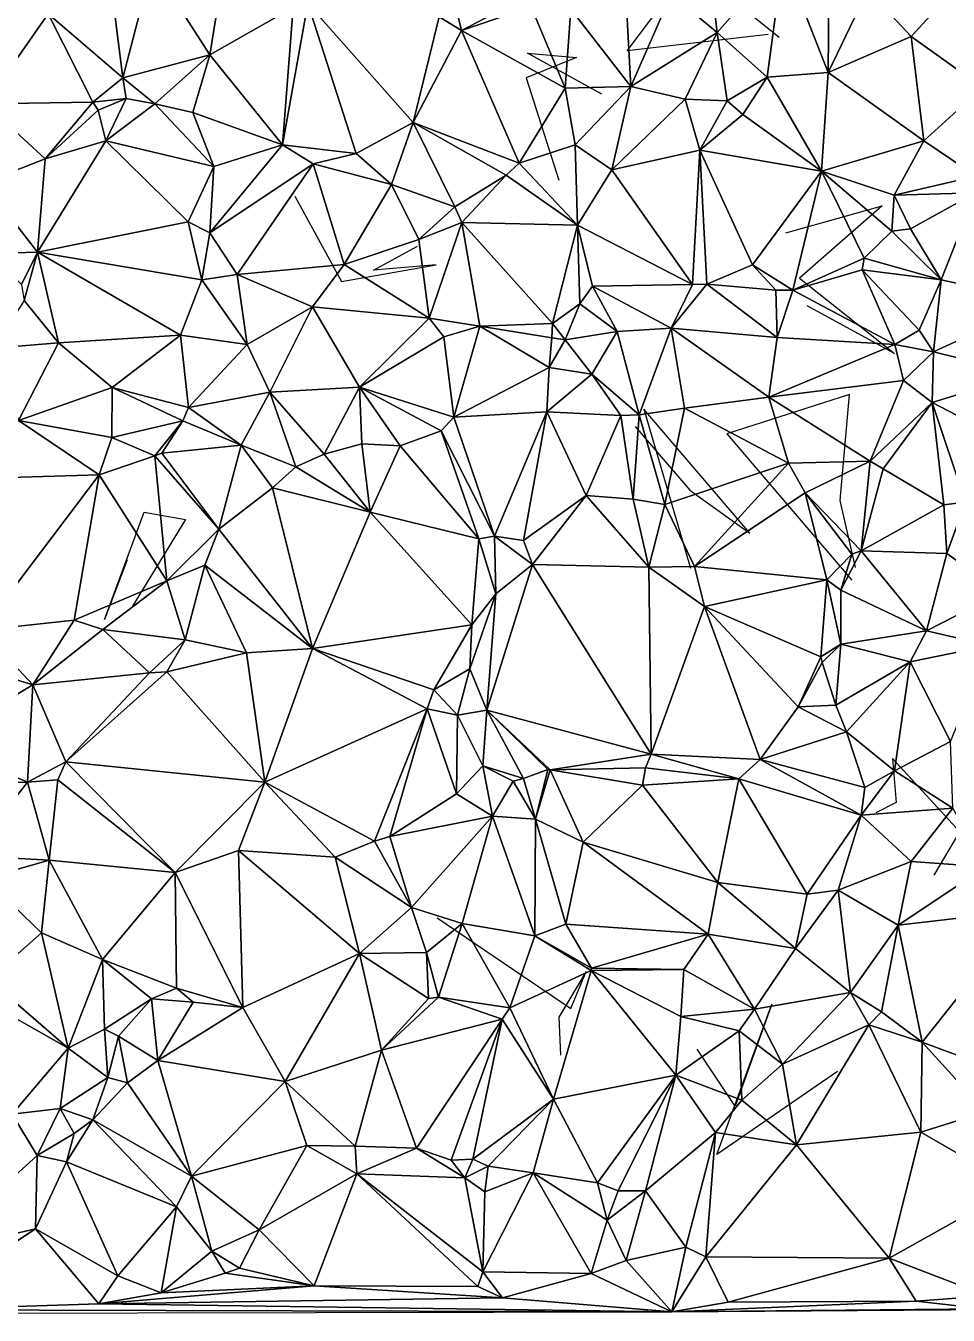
# Model space of a CAD drawing. Header units: metres. Extents: x -15 to 15.3, y -15.8 to 15.8.
# Drawn here: x -3.25 to 6.13, y -14.98 to -1.88 of the extents above; entities that cross this region are included whole.
import ezdxf

# ---------------------------------------------------------------- set-up
doc = ezdxf.new("R2010")
doc.units = ezdxf.units.M
doc.layers.add('CRACKS', color=1, linetype='Continuous')
doc.layers.add('STREET_MESH', color=7, linetype='Continuous')

msp = doc.modelspace()

# ---------------------------------------------------------------- linework, layer by layer
at = {"layer": 'CRACKS'}
for points in [[(4.296, -1.964, 0.1), (2.863, -2.131, 0.1), (3.876, -0.785, 0.1), (3.023, -0.877, 0.1), (4.409, -1.992, 0.1)], [(2.606, -2.573, 0.1), (1.85, -2.155, 0.1), (2.35, -2.198, 0.1), (1.838, -2.406, 0.1), (2.17, -3.446, 0.1)], [(-0.515, -3.608, 0.1), (-0.04, -4.474, 0.1), (0.924, -4.307, 0.1), (0.287, -4.36, 0.1), (0.733, -4.115, 0.1)], [(4.476, -3.982, 0.1), (5.455, -3.705, 0.1), (4.616, -4.441, 0.1), (5.581, -5.206, 0.1), (4.693, -4.722, 0.1)], [(5.184, -7.381, 0.1), (5.028, -6.7, 0.1), (5.124, -5.622, 0.1), (3.878, -6.023, 0.1), (5.148, -7.511, 0.1)], [(2.946, -5.948, 0.1), (3.502, -6.595, 0.1), (4.112, -7.033, 0.1), (3.032, -5.773, 0.1), (3.509, -7.388, 0.1)], [(-2.219, -7.305, 0.1), (-2.447, -7.909, 0.1), (-2.044, -6.82, 0.1), (-1.626, -6.895, 0.1), (-2.162, -7.774, 0.1)], [(5.986, -10.507, 0.1), (6.246, -10.069, 0.1), (5.56, -9.324, 0.1), (5.598, -9.77, 0.1), (5.39, -9.875, 0.1)], [(0.934, -10.943, 0.1), (2.291, -11.862, 0.1), (2.447, -11.488, 0.1), (2.168, -11.953, 0.1), (2.185, -12.339, 0.1)], [(5.001, -12.505, 0.1), (3.775, -13.348, 0.1), (4.336, -11.819, 0.1), (3.963, -12.856, 0.1), (3.577, -12.276, 0.1)]]:
    msp.add_polyline3d(points, dxfattribs=at)
at = {"layer": 'STREET_MESH'}
for points in [[(-1.962, -1.257), (-1.376, -2.17), (-1.167, -0.874)], [(-1.376, -2.17), (-0.53, -1.692), (-1.167, -0.874)], [(4.918, -1.163), (4.451, -1.183), (4.908, -2.351)], [(4.918, -1.163), (4.908, -2.351), (5.31, -1.51)], [(-3.022, -1.754), (-2.262, -2.406), (-2.403, -1.274)], [(-2.262, -2.406), (-1.962, -1.257), (-2.403, -1.274)], [(-1.962, -1.257), (-2.262, -2.406), (-1.376, -2.17)], [(3.694, -1.234), (3.313, -1.556), (3.779, -1.946)], [(4.451, -1.183), (3.694, -1.234), (3.779, -1.946)], [(4.451, -1.183), (3.779, -1.946), (4.287, -2.398)], [(4.451, -1.183), (4.287, -2.398), (4.908, -2.351)], [(1.182, -1.926), (1.052, -1.4), (0.953, -1.787)], [(1.182, -1.926), (1.823, -1.584), (1.052, -1.4)], [(2.841, -1.363), (2.293, -1.706), (2.902, -2.495)], [(3.313, -1.556), (2.841, -1.363), (2.902, -2.495)], [(3.313, -1.556), (2.902, -2.495), (3.779, -1.946)], [(4.908, -2.351), (5.751, -1.985), (5.31, -1.51)], [(5.751, -1.985), (6.142, -1.556), (5.31, -1.51)], [(6.142, -1.556), (5.751, -1.985), (6.476, -2.503)], [(-3.022, -1.754), (-3.521, -1.671), (-3.661, -2.669)], [(-1.376, -2.17), (-0.64, -3.087), (-0.53, -1.692)], [(-0.382, -1.649), (-0.64, -3.087), (0.109, -3.174)], [(-0.64, -3.087), (-0.382, -1.649), (-0.53, -1.692)], [(0.688, -2.859), (-0.382, -1.649), (0.109, -3.174)], [(-0.382, -1.649), (0.688, -2.859), (0.953, -1.787)], [(1.823, -1.584), (1.182, -1.926), (1.887, -1.683)], [(1.887, -1.683), (1.182, -1.926), (2.235, -2.51)], [(2.293, -1.706), (1.887, -1.683), (2.235, -2.51)], [(-2.567, -2.652), (-3.022, -1.754), (-3.661, -2.669)], [(-3.022, -1.754), (-2.567, -2.652), (-2.262, -2.406)], [(0.688, -2.859), (1.182, -1.926), (0.953, -1.787)], [(2.902, -2.495), (2.293, -1.706), (2.235, -2.51)], [(1.768, -3.272), (1.182, -1.926), (0.688, -2.859)], [(1.182, -1.926), (1.768, -3.272), (2.235, -2.51)], [(2.902, -2.495), (3.452, -2.622), (3.779, -1.946)], [(3.452, -2.622), (3.882, -2.64), (3.779, -1.946)], [(3.779, -1.946), (3.882, -2.64), (4.287, -2.398)], [(5.879, -3.047), (5.751, -1.985), (4.908, -2.351)], [(5.751, -1.985), (5.879, -3.047), (6.476, -2.503)], [(-2.262, -2.406), (-1.935, -2.67), (-1.376, -2.17)], [(-1.935, -2.67), (-1.552, -2.756), (-1.376, -2.17)], [(-1.552, -2.756), (-0.64, -3.087), (-1.376, -2.17)], [(4.287, -2.398), (4.838, -3.355), (4.908, -2.351)], [(4.838, -3.355), (5.879, -3.047), (4.908, -2.351)], [(-2.262, -2.406), (-2.567, -2.652), (-2.227, -2.617)], [(-1.935, -2.67), (-2.262, -2.406), (-2.227, -2.617)], [(4.287, -2.398), (3.882, -2.64), (4.039, -2.778)], [(4.838, -3.355), (4.287, -2.398), (4.039, -2.778)], [(-2.567, -2.652), (-2.512, -2.733), (-2.227, -2.617)], [(-2.512, -2.733), (-2.436, -3.046), (-2.227, -2.617)], [(-2.436, -3.046), (-1.935, -2.67), (-2.227, -2.617)], [(1.768, -3.272), (2.335, -3.087), (2.235, -2.51)], [(2.335, -3.087), (2.902, -2.495), (2.235, -2.51)], [(2.902, -2.495), (2.335, -3.087), (2.709, -3.34)], [(3.452, -2.622), (2.902, -2.495), (2.709, -3.34)], [(5.879, -3.047), (6.413, -3.404), (6.476, -2.503)], [(-3.661, -2.669), (-3.679, -3.472), (-3.051, -3.229)], [(-2.567, -2.652), (-3.661, -2.669), (-3.051, -3.229)], [(-2.512, -2.733), (-2.567, -2.652), (-3.051, -3.229)], [(-2.436, -3.046), (-2.512, -2.733), (-3.051, -3.229)], [(-1.935, -2.67), (-2.436, -3.046), (-1.336, -3.308)], [(-1.552, -2.756), (-1.935, -2.67), (-1.336, -3.308)], [(3.604, -3.141), (3.452, -2.622), (2.709, -3.34)], [(3.452, -2.622), (3.604, -3.141), (3.882, -2.64)], [(3.882, -2.64), (3.604, -3.141), (4.039, -2.778)], [(-0.64, -3.087), (-1.552, -2.756), (-1.336, -3.308)], [(0.47, -3.49), (0.688, -2.859), (0.109, -3.174)], [(0.688, -2.859), (0.47, -3.49), (1.114, -3.715)], [(1.634, -3.396), (0.688, -2.859), (1.114, -3.715)], [(1.634, -3.396), (1.768, -3.272), (0.688, -2.859)], [(3.604, -3.141), (4.838, -3.355), (4.039, -2.778)], [(-3.13, -4.178), (-2.436, -3.046), (-3.051, -3.229)], [(-3.13, -4.178), (-1.599, -3.868), (-2.436, -3.046)], [(-2.436, -3.046), (-1.599, -3.868), (-1.336, -3.308)], [(-1.377, -3.979), (-0.64, -3.087), (-1.336, -3.308)], [(-0.64, -3.087), (-1.377, -3.979), (-0.326, -3.281)], [(-0.64, -3.087), (-0.326, -3.281), (0.109, -3.174)], [(1.768, -3.272), (2.358, -3.903), (2.335, -3.087)], [(2.335, -3.087), (2.358, -3.903), (2.709, -3.34)], [(3.528, -4.505), (3.604, -3.141), (2.709, -3.34)], [(3.675, -4.502), (3.604, -3.141), (3.528, -4.505)], [(3.604, -3.141), (4.139, -4.307), (4.838, -3.355)], [(3.675, -4.502), (4.139, -4.307), (3.604, -3.141)], [(5.879, -3.047), (4.838, -3.355), (5.579, -3.598)], [(6.413, -3.404), (5.879, -3.047), (5.579, -3.598)], [(-3.679, -3.472), (-3.13, -4.178), (-3.051, -3.229)], [(-0.326, -3.281), (0.47, -3.49), (0.109, -3.174)], [(1.634, -3.396), (2.358, -3.903), (1.768, -3.272)], [(-1.599, -3.868), (-1.377, -3.979), (-1.336, -3.308)], [(-1.377, -3.979), (-1.101, -4.403), (-0.326, -3.281)], [(-0.326, -3.281), (-1.101, -4.403), (-0.013, -4.303)], [(0.47, -3.49), (-0.326, -3.281), (-0.013, -4.303)], [(1.634, -3.396), (1.114, -3.715), (1.183, -3.876)], [(2.358, -3.903), (1.634, -3.396), (1.183, -3.876)], [(2.358, -3.903), (3.528, -4.505), (2.709, -3.34)], [(4.139, -4.307), (4.548, -4.562), (4.838, -3.355)], [(4.548, -4.562), (5.274, -4.239), (4.838, -3.355)], [(4.838, -3.355), (5.554, -3.962), (5.579, -3.598)], [(5.274, -4.239), (5.554, -3.962), (4.838, -3.355)], [(6.413, -3.404), (5.579, -3.598), (6.405, -3.573)], [(-3.13, -4.178), (-3.679, -3.472), (-3.601, -4.19)], [(0.746, -4.048), (0.47, -3.49), (-0.013, -4.303)], [(0.47, -3.49), (0.746, -4.048), (1.114, -3.715)], [(5.554, -3.962), (5.743, -3.94), (5.579, -3.598)], [(5.579, -3.598), (5.743, -3.94), (6.405, -3.573)], [(5.743, -3.94), (6.056, -4.459), (6.405, -3.573)], [(6.405, -3.573), (6.056, -4.459), (7.078, -4.683)], [(1.114, -3.715), (0.746, -4.048), (1.183, -3.876)], [(-1.599, -3.868), (-3.13, -4.178), (-1.46, -4.458)], [(-1.377, -3.979), (-1.599, -3.868), (-1.46, -4.458)], [(0.746, -4.048), (0.851, -4.849), (1.183, -3.876)], [(0.851, -4.849), (1.367, -4.93), (1.183, -3.876)], [(1.367, -4.93), (2.106, -4.902), (1.183, -3.876)], [(2.106, -4.902), (2.358, -3.903), (1.183, -3.876)], [(2.358, -3.903), (2.106, -4.902), (2.383, -4.702)], [(2.358, -3.903), (2.511, -4.522), (3.528, -4.505)], [(2.511, -4.522), (2.358, -3.903), (2.383, -4.702)], [(-1.377, -3.979), (-1.46, -4.458), (-1.101, -4.403)], [(0.851, -4.849), (0.746, -4.048), (-0.013, -4.303)], [(5.554, -3.962), (5.274, -4.239), (6.056, -4.459)], [(5.743, -3.94), (5.554, -3.962), (6.056, -4.459)], [(-3.293, -4.505), (-3.13, -4.178), (-3.601, -4.19)], [(-3.13, -4.178), (-3.293, -4.505), (-3.266, -4.669)], [(-2.915, -5.1), (-3.13, -4.178), (-3.266, -4.669)], [(-1.674, -5.021), (-3.13, -4.178), (-2.915, -5.1)], [(-3.13, -4.178), (-1.674, -5.021), (-1.46, -4.458)], [(-1.101, -4.403), (-0.334, -4.734), (-0.013, -4.303)], [(-0.334, -4.734), (0.851, -4.849), (-0.013, -4.303)], [(4.139, -4.307), (3.675, -4.502), (4.374, -4.563)], [(4.139, -4.307), (4.374, -4.563), (4.548, -4.562)], [(5.274, -4.239), (4.548, -4.562), (5.254, -4.355)], [(6.056, -4.459), (5.274, -4.239), (5.254, -4.355)], [(-1.101, -4.403), (-1.46, -4.458), (-0.997, -5.114)], [(-0.334, -4.734), (-1.101, -4.403), (-0.997, -5.114)], [(4.548, -4.562), (5.586, -5.116), (5.254, -4.355)], [(5.586, -5.116), (5.832, -4.97), (5.254, -4.355)], [(5.832, -4.97), (6.056, -4.459), (5.254, -4.355)], [(-1.46, -4.458), (-1.674, -5.021), (-0.997, -5.114)], [(2.763, -4.982), (2.511, -4.522), (2.383, -4.702)], [(3.528, -4.505), (2.511, -4.522), (3.31, -4.948)], [(2.511, -4.522), (2.763, -4.982), (3.31, -4.948)], [(3.675, -4.502), (3.528, -4.505), (3.31, -4.948)], [(4.389, -5.043), (3.675, -4.502), (3.31, -4.948)], [(4.374, -4.563), (3.675, -4.502), (4.389, -5.043)], [(4.548, -4.562), (4.374, -4.563), (4.389, -5.043)], [(4.548, -4.562), (4.389, -5.043), (5.586, -5.116)], [(6.056, -4.459), (5.832, -4.97), (5.977, -5.19)], [(6.056, -4.459), (5.977, -5.19), (7.078, -4.683)], [(-2.915, -5.1), (-3.266, -4.669), (-3.575, -5.154)], [(2.383, -4.702), (2.106, -4.902), (2.234, -5.068)], [(2.763, -4.982), (2.383, -4.702), (2.234, -5.068)], [(5.977, -5.19), (6.899, -5.416), (7.078, -4.683)], [(-0.769, -5.601), (-0.334, -4.734), (-0.997, -5.114)], [(-0.334, -4.734), (-0.769, -5.601), (0.144, -5.549)], [(0.851, -4.849), (-0.334, -4.734), (0.144, -5.549)], [(1.002, -5.037), (0.851, -4.849), (0.144, -5.549)], [(0.851, -4.849), (1.002, -5.037), (1.367, -4.93)], [(1.002, -5.037), (1.102, -5.855), (1.367, -4.93)], [(1.102, -5.855), (2.072, -5.35), (1.367, -4.93)], [(2.099, -5.047), (2.106, -4.902), (1.367, -4.93)], [(2.072, -5.35), (2.099, -5.047), (1.367, -4.93)], [(2.106, -4.902), (2.099, -5.047), (2.234, -5.068)], [(2.763, -4.982), (2.985, -5.829), (3.31, -4.948)], [(2.985, -5.829), (3.448, -5.764), (3.31, -4.948)], [(3.448, -5.764), (4.305, -5.649), (3.31, -4.948)], [(4.305, -5.649), (4.389, -5.043), (3.31, -4.948)], [(5.832, -4.97), (5.586, -5.116), (5.977, -5.19)], [(-3.322, -5.888), (-2.915, -5.1), (-3.575, -5.154)], [(-2.915, -5.1), (-3.322, -5.888), (-2.369, -5.554)], [(-1.674, -5.021), (-2.915, -5.1), (-2.369, -5.554)], [(-1.674, -5.021), (-2.369, -5.554), (-1.596, -5.757)], [(-0.997, -5.114), (-1.674, -5.021), (-1.596, -5.757)], [(1.102, -5.855), (1.002, -5.037), (0.144, -5.549)], [(2.099, -5.047), (2.072, -5.35), (2.234, -5.068)], [(2.072, -5.35), (2.504, -5.416), (2.234, -5.068)], [(2.504, -5.416), (2.763, -4.982), (2.234, -5.068)], [(2.763, -4.982), (2.504, -5.416), (2.985, -5.829)], [(5.586, -5.116), (4.389, -5.043), (4.305, -5.649)], [(-0.769, -5.601), (-0.997, -5.114), (-1.596, -5.757)], [(5.586, -5.116), (4.305, -5.649), (5.673, -5.48)], [(5.977, -5.19), (5.586, -5.116), (5.673, -5.48)], [(5.965, -5.705), (5.977, -5.19), (5.673, -5.48)], [(6.899, -5.416), (5.977, -5.19), (5.965, -5.705)], [(2.047, -5.801), (2.072, -5.35), (1.102, -5.855)], [(2.047, -5.801), (2.504, -5.416), (2.072, -5.35)], [(2.801, -5.837), (2.504, -5.416), (2.047, -5.801)], [(2.504, -5.416), (2.801, -5.837), (2.985, -5.829)], [(4.305, -5.649), (5.333, -6.3), (5.673, -5.48)], [(5.333, -6.3), (5.965, -5.705), (5.673, -5.48)], [(6.798, -6.138), (6.899, -5.416), (5.965, -5.705)], [(-3.322, -5.888), (-2.372, -6.06), (-2.369, -5.554)], [(-2.372, -6.06), (-1.651, -5.89), (-2.369, -5.554)], [(-2.369, -5.554), (-1.651, -5.89), (-1.596, -5.757)], [(-0.769, -5.601), (-1.596, -5.757), (-1.06, -6.138)], [(-0.503, -6.36), (-0.769, -5.601), (-1.06, -6.138)], [(-0.769, -5.601), (-0.215, -6.231), (0.144, -5.549)], [(-0.769, -5.601), (-0.503, -6.36), (-0.215, -6.231)], [(-0.215, -6.231), (0.167, -6.126), (0.144, -5.549)], [(0.973, -5.994), (1.102, -5.855), (0.144, -5.549)], [(0.558, -6.146), (0.973, -5.994), (0.144, -5.549)], [(0.167, -6.126), (0.558, -6.146), (0.144, -5.549)], [(-1.596, -5.757), (-1.651, -5.89), (-1.06, -6.138)], [(3.448, -5.764), (2.985, -5.829), (3.246, -6.743)], [(4.503, -6.323), (3.448, -5.764), (3.246, -6.743)], [(3.448, -5.764), (4.503, -6.323), (4.305, -5.649)], [(4.503, -6.323), (5.333, -6.3), (4.305, -5.649)], [(5.333, -6.3), (5.466, -6.378), (5.965, -5.705)], [(5.466, -6.378), (6.081, -6.745), (5.965, -5.705)], [(6.798, -6.138), (5.965, -5.705), (6.303, -6.717)], [(5.965, -5.705), (6.081, -6.745), (6.303, -6.717)], [(-4.324, -6.495), (-2.501, -6.44), (-3.322, -5.888)], [(-2.501, -6.44), (-2.372, -6.06), (-3.322, -5.888)], [(-1.651, -5.89), (-2.372, -6.06), (-1.935, -6.246)], [(-1.864, -6.219), (-1.651, -5.89), (-1.935, -6.246)], [(-1.651, -5.89), (-1.864, -6.219), (-1.06, -6.138)], [(0.973, -5.994), (1.517, -7.064), (1.102, -5.855)], [(1.517, -7.064), (2.047, -5.801), (1.102, -5.855)], [(2.047, -5.801), (1.517, -7.064), (1.812, -7.107)], [(2.446, -6.65), (2.047, -5.801), (1.812, -7.107)], [(2.801, -5.837), (2.047, -5.801), (2.446, -6.65)], [(2.925, -6.688), (2.801, -5.837), (2.446, -6.65)], [(2.801, -5.837), (2.925, -6.688), (2.985, -5.829)], [(2.985, -5.829), (2.925, -6.688), (3.246, -6.743)], [(0.973, -5.994), (0.558, -6.146), (1.355, -7.09)], [(1.517, -7.064), (0.973, -5.994), (1.355, -7.09)], [(-2.372, -6.06), (-2.501, -6.44), (-1.935, -6.246)], [(-1.864, -6.219), (-1.287, -6.993), (-1.06, -6.138)], [(-1.287, -6.993), (-0.74, -6.573), (-1.06, -6.138)], [(-0.74, -6.573), (-0.503, -6.36), (-1.06, -6.138)], [(0.252, -6.818), (0.167, -6.126), (-0.215, -6.231)], [(0.558, -6.146), (0.167, -6.126), (0.252, -6.818)], [(0.558, -6.146), (0.252, -6.818), (1.355, -7.09)], [(-2.501, -6.44), (-1.814, -7.518), (-1.935, -6.246)], [(-1.287, -6.993), (-1.864, -6.219), (-1.935, -6.246)], [(-1.814, -7.518), (-1.287, -6.993), (-1.935, -6.246)], [(-0.503, -6.36), (0.252, -6.818), (-0.215, -6.231)], [(-0.503, -6.36), (-0.74, -6.573), (0.252, -6.818)], [(3.548, -7.372), (4.503, -6.323), (3.246, -6.743)], [(4.503, -6.323), (3.548, -7.372), (4.672, -6.622)], [(5.333, -6.3), (4.503, -6.323), (4.672, -6.622)], [(5.242, -7.213), (5.333, -6.3), (4.672, -6.622)], [(5.333, -6.3), (5.242, -7.213), (5.466, -6.378)], [(5.242, -7.213), (6.081, -6.745), (5.466, -6.378)], [(-2.501, -6.44), (-4.324, -6.495), (-3.699, -8.018)], [(-2.501, -6.44), (-3.699, -8.018), (-2.755, -7.916)], [(-1.814, -7.518), (-2.501, -6.44), (-2.755, -7.916)], [(-0.334, -8.205), (-0.74, -6.573), (-1.287, -6.993)], [(-0.74, -6.573), (-0.334, -8.205), (0.252, -6.818)], [(1.903, -7.352), (2.446, -6.65), (1.812, -7.107)], [(2.446, -6.65), (1.903, -7.352), (3.085, -7.379)], [(2.925, -6.688), (2.446, -6.65), (3.085, -7.379)], [(3.548, -7.372), (4.894, -7.507), (4.672, -6.622)], [(4.894, -7.507), (5.146, -7.247), (4.672, -6.622)], [(5.146, -7.247), (5.242, -7.213), (4.672, -6.622)], [(2.925, -6.688), (3.085, -7.379), (3.246, -6.743)], [(3.085, -7.379), (3.548, -7.372), (3.246, -6.743)], [(6.081, -6.745), (5.242, -7.213), (6.113, -7.241)], [(6.081, -6.745), (6.113, -7.241), (6.303, -6.717)], [(6.113, -7.241), (6.669, -7.636), (6.303, -6.717)], [(0.252, -6.818), (-0.334, -8.205), (1.287, -7.965)], [(0.252, -6.818), (1.287, -7.965), (1.355, -7.09)], [(-1.287, -6.993), (-1.814, -7.518), (-1.427, -7.357)], [(-0.334, -8.205), (-1.287, -6.993), (-1.427, -7.357)], [(1.53, -7.65), (1.517, -7.064), (1.355, -7.09)], [(1.517, -7.064), (1.903, -7.352), (1.812, -7.107)], [(1.53, -7.65), (1.903, -7.352), (1.517, -7.064)], [(1.287, -7.965), (1.53, -7.65), (1.355, -7.09)], [(5.146, -7.247), (4.894, -7.507), (5.037, -7.613)], [(5.242, -7.213), (5.037, -7.613), (5.907, -8.026)], [(5.242, -7.213), (5.146, -7.247), (5.037, -7.613)], [(6.113, -7.241), (5.242, -7.213), (5.907, -8.026)], [(6.669, -7.636), (6.113, -7.241), (5.907, -8.026)], [(-1.814, -7.518), (-1.628, -8.118), (-1.427, -7.357)], [(-1.427, -7.357), (-1.628, -8.118), (-1.006, -8.25)], [(-0.334, -8.205), (-1.427, -7.357), (-1.006, -8.25)], [(1.903, -7.352), (1.437, -8.83), (3.107, -9.28)], [(1.53, -7.65), (1.437, -8.83), (1.903, -7.352)], [(1.903, -7.352), (3.107, -9.28), (3.085, -7.379)], [(3.548, -7.372), (3.085, -7.379), (3.65, -7.779)], [(3.085, -7.379), (3.107, -9.28), (3.65, -7.779)], [(4.894, -7.507), (3.548, -7.372), (3.65, -7.779)], [(-2.466, -8.012), (-1.814, -7.518), (-2.755, -7.916)], [(-1.628, -8.118), (-1.814, -7.518), (-2.466, -8.012)], [(4.832, -8.289), (4.894, -7.507), (3.65, -7.779)], [(4.832, -8.289), (5.036, -8.162), (4.894, -7.507)], [(4.894, -7.507), (5.036, -8.162), (5.037, -7.613)], [(1.264, -8.413), (1.53, -7.65), (1.287, -7.965)], [(1.53, -7.65), (1.264, -8.413), (1.437, -8.83)], [(5.037, -7.613), (5.036, -8.162), (5.907, -8.026)], [(6.549, -8.173), (6.669, -7.636), (5.907, -8.026)], [(3.107, -9.28), (4.216, -9.332), (3.65, -7.779)], [(4.603, -8.799), (4.832, -8.289), (3.65, -7.779)], [(4.216, -9.332), (4.603, -8.799), (3.65, -7.779)], [(-3.699, -8.018), (-3.176, -8.573), (-2.755, -7.916)], [(-3.176, -8.573), (-2.466, -8.012), (-2.755, -7.916)], [(1.287, -7.965), (-0.334, -8.205), (0.9, -8.624)], [(1.264, -8.413), (1.287, -7.965), (0.9, -8.624)], [(-3.699, -8.018), (-3.731, -8.405), (-3.176, -8.573)], [(-2.466, -8.012), (-3.176, -8.573), (-1.992, -8.452)], [(-1.628, -8.118), (-2.466, -8.012), (-1.992, -8.452)], [(-1.814, -8.442), (-1.628, -8.118), (-1.992, -8.452)], [(-1.628, -8.118), (-1.814, -8.442), (-1.006, -8.25)], [(5.036, -8.162), (5.741, -8.341), (5.907, -8.026)], [(5.741, -8.341), (6.549, -8.173), (5.907, -8.026)], [(-1.006, -8.25), (-1.814, -8.442), (-0.819, -9.564)], [(-0.334, -8.205), (-1.006, -8.25), (-0.819, -9.564)], [(0.831, -8.817), (-0.334, -8.205), (-0.819, -9.564)], [(-0.334, -8.205), (0.831, -8.817), (0.9, -8.624)], [(5.036, -8.162), (4.832, -8.289), (4.845, -8.346)], [(4.986, -8.782), (5.036, -8.162), (4.845, -8.346)], [(5.036, -8.162), (4.986, -8.782), (5.741, -8.341)], [(5.741, -8.341), (6.151, -9.149), (6.549, -8.173)], [(4.832, -8.289), (4.603, -8.799), (4.845, -8.346)], [(4.603, -8.799), (4.986, -8.782), (4.845, -8.346)], [(5.741, -8.341), (4.986, -8.782), (5.094, -9.053)], [(5.582, -9.448), (5.741, -8.341), (5.094, -9.053)], [(5.582, -9.448), (6.151, -9.149), (5.741, -8.341)], [(-3.731, -8.405), (-4.158, -9.161), (-3.176, -8.573)], [(-3.176, -8.573), (-2.842, -9.357), (-1.992, -8.452)], [(-1.814, -8.442), (-2.842, -9.357), (-0.819, -9.564)], [(-2.842, -9.357), (-1.814, -8.442), (-1.992, -8.452)], [(1.139, -8.884), (1.264, -8.413), (0.9, -8.624)], [(1.437, -8.83), (1.264, -8.413), (1.139, -8.884)], [(-4.158, -9.161), (-3.23, -9.565), (-3.176, -8.573)], [(-3.23, -9.565), (-2.842, -9.357), (-3.176, -8.573)], [(0.831, -8.817), (1.139, -8.884), (0.9, -8.624)], [(0.295, -10.163), (0.831, -8.817), (-0.819, -9.564)], [(0.295, -10.163), (0.452, -10.117), (0.831, -8.817)], [(0.452, -10.117), (1.131, -9.681), (0.831, -8.817)], [(0.831, -8.817), (1.131, -9.681), (1.139, -8.884)], [(1.131, -9.681), (1.396, -9.396), (1.139, -8.884)], [(1.396, -9.396), (1.437, -8.83), (1.139, -8.884)], [(1.396, -9.396), (1.809, -9.526), (1.437, -8.83)], [(1.437, -8.83), (2.083, -9.438), (3.107, -9.28)], [(2.057, -9.434), (2.083, -9.438), (1.437, -8.83)], [(1.809, -9.526), (2.057, -9.434), (1.437, -8.83)], [(4.603, -8.799), (4.216, -9.332), (5.094, -9.053)], [(4.986, -8.782), (4.603, -8.799), (5.094, -9.053)], [(-4.246, -9.577), (-3.23, -9.565), (-4.158, -9.161)], [(4.216, -9.332), (5.281, -9.617), (5.094, -9.053)], [(5.281, -9.617), (5.582, -9.448), (5.094, -9.053)], [(6.151, -9.149), (5.582, -9.448), (6.175, -9.829)], [(2.083, -9.438), (3.05, -9.418), (3.107, -9.28)], [(3.05, -9.418), (4, -9.531), (3.107, -9.28)], [(4, -9.531), (4.216, -9.332), (3.107, -9.28)], [(-2.842, -9.357), (-3.23, -9.565), (-2.922, -9.54)], [(-1.729, -10.48), (-2.842, -9.357), (-2.922, -9.54)], [(-2.842, -9.357), (-1.729, -10.48), (-0.819, -9.564)], [(1.131, -9.681), (1.495, -9.909), (1.396, -9.396)], [(1.704, -9.554), (1.809, -9.526), (1.396, -9.396)], [(1.495, -9.909), (1.704, -9.554), (1.396, -9.396)], [(1.931, -9.938), (2.057, -9.434), (1.809, -9.526)], [(2.057, -9.434), (1.931, -9.938), (2.083, -9.438)], [(3.05, -9.418), (2.083, -9.438), (3.02, -9.593)], [(4, -9.531), (3.05, -9.418), (3.02, -9.593)], [(5.244, -9.898), (4.216, -9.332), (4, -9.531)], [(5.281, -9.617), (4.216, -9.332), (5.244, -9.898)], [(-3.23, -9.565), (-4.246, -9.577), (-3.816, -10.311)], [(-3.012, -10.357), (-3.23, -9.565), (-3.816, -10.311)], [(-3.23, -9.565), (-3.012, -10.357), (-2.922, -9.54)], [(-3.012, -10.357), (-1.729, -10.48), (-2.922, -9.54)], [(-1.729, -10.48), (-1.086, -10.257), (-0.819, -9.564)], [(-1.086, -10.257), (-0.105, -10.325), (-0.819, -9.564)], [(-0.105, -10.325), (0.295, -10.163), (-0.819, -9.564)], [(1.931, -9.938), (1.704, -9.554), (1.495, -9.909)], [(1.704, -9.554), (1.931, -9.938), (1.809, -9.526)], [(2.083, -9.438), (1.931, -9.938), (2.418, -10.174)], [(2.083, -9.438), (2.418, -10.174), (3.02, -9.593)], [(4, -9.531), (3.02, -9.593), (3.784, -10.584)], [(4.692, -10.703), (4, -9.531), (3.784, -10.584)], [(4.692, -10.703), (5.244, -9.898), (4, -9.531)], [(5.582, -9.448), (5.244, -9.898), (6.175, -9.829)], [(5.582, -9.448), (5.281, -9.617), (5.244, -9.898)], [(1.495, -9.909), (1.131, -9.681), (0.452, -10.117)], [(3.02, -9.593), (2.418, -10.174), (3.784, -10.584)], [(1.495, -9.909), (0.452, -10.117), (0.673, -10.837)], [(1.186, -11.001), (1.495, -9.909), (0.673, -10.837)], [(1.186, -11.001), (1.926, -11.126), (1.495, -9.909)], [(1.926, -11.126), (1.931, -9.938), (1.495, -9.909)], [(1.926, -11.126), (2.24, -11.006), (1.931, -9.938)], [(1.931, -9.938), (2.24, -11.006), (2.418, -10.174)], [(4.692, -10.703), (5.01, -10.66), (5.244, -9.898)], [(5.01, -10.66), (5.749, -10.371), (5.244, -9.898)], [(5.244, -9.898), (5.749, -10.371), (6.175, -9.829)], [(5.749, -10.371), (6.509, -10.424), (6.175, -9.829)], [(0.673, -10.837), (0.295, -10.163), (-0.105, -10.325)], [(0.452, -10.117), (0.295, -10.163), (0.673, -10.837)], [(2.24, -11.006), (3.687, -11.107), (2.418, -10.174)], [(2.418, -10.174), (3.687, -11.107), (3.784, -10.584)], [(-3.663, -10.544), (-3.012, -10.357), (-3.816, -10.311)], [(-1.043, -11.853), (-1.086, -10.257), (-1.729, -10.48)], [(0.142, -11.305), (-1.086, -10.257), (-1.043, -11.853)], [(0.142, -11.305), (-0.105, -10.325), (-1.086, -10.257)], [(0.673, -10.837), (-0.105, -10.325), (0.142, -11.305)], [(-3.663, -10.544), (-3.087, -11.094), (-3.012, -10.357)], [(-3.087, -11.094), (-2.468, -11.364), (-3.012, -10.357)], [(-3.012, -10.357), (-2.468, -11.364), (-1.729, -10.48)], [(-2.468, -11.364), (-1.715, -11.658), (-1.729, -10.48)], [(-1.715, -11.658), (-1.043, -11.853), (-1.729, -10.48)], [(5.749, -10.371), (5.01, -10.66), (5.617, -11.017)], [(6.509, -10.424), (5.749, -10.371), (5.617, -11.017)], [(6.929, -10.863), (6.509, -10.424), (5.617, -11.017)], [(-3.087, -11.094), (-3.663, -10.544), (-3.628, -11.569)], [(3.687, -11.107), (4.576, -11.255), (3.784, -10.584)], [(4.576, -11.255), (4.692, -10.703), (3.784, -10.584)], [(5.01, -10.66), (4.692, -10.703), (4.576, -11.255)], [(5.134, -11.7), (5.01, -10.66), (4.576, -11.255)], [(5.01, -10.66), (5.134, -11.7), (5.617, -11.017)], [(0.823, -11.295), (0.673, -10.837), (0.142, -11.305)], [(0.823, -11.295), (1.186, -11.001), (0.673, -10.837)], [(5.861, -12.204), (6.929, -10.863), (5.617, -11.017)], [(6.929, -10.863), (5.861, -12.204), (6.792, -12.551)], [(1.186, -11.001), (0.823, -11.295), (0.947, -11.75)], [(1.67, -11.856), (1.186, -11.001), (0.947, -11.75)], [(1.67, -11.856), (1.926, -11.126), (1.186, -11.001)], [(2.24, -11.006), (1.926, -11.126), (2.503, -11.455)], [(2.24, -11.006), (2.503, -11.455), (3.687, -11.107)], [(-2.818, -12.265), (-3.087, -11.094), (-3.628, -11.569)], [(-2.468, -11.364), (-3.087, -11.094), (-2.818, -12.265)], [(1.926, -11.126), (1.67, -11.856), (2.498, -11.478)], [(2.503, -11.455), (1.926, -11.126), (2.498, -11.478)], [(3.687, -11.107), (2.503, -11.455), (3.441, -11.466)], [(3.687, -11.107), (3.441, -11.466), (4.16, -11.869)], [(4.576, -11.255), (3.687, -11.107), (4.16, -11.869)], [(5.134, -11.7), (5.45, -11.896), (5.617, -11.017)], [(5.45, -11.896), (5.861, -12.204), (5.617, -11.017)], [(5.134, -11.7), (4.576, -11.255), (4.16, -11.869)], [(-2.449, -12.072), (-2.468, -11.364), (-2.818, -12.265)], [(-2.468, -11.364), (-2.449, -12.072), (-1.972, -11.765)], [(-1.715, -11.658), (-2.468, -11.364), (-1.972, -11.765)], [(-0.611, -12.604), (0.142, -11.305), (-1.043, -11.853)], [(0.368, -12.288), (0.142, -11.305), (-0.611, -12.604)], [(0.844, -11.761), (0.823, -11.295), (0.142, -11.305)], [(0.844, -11.761), (0.142, -11.305), (0.368, -12.288)], [(0.947, -11.75), (0.823, -11.295), (0.844, -11.761)], [(1.67, -11.856), (2.114, -12.786), (2.498, -11.478)], [(2.498, -11.478), (2.114, -12.786), (3.359, -12.54)], [(2.503, -11.455), (2.498, -11.478), (3.441, -11.466)], [(2.498, -11.478), (3.411, -11.945), (3.441, -11.466)], [(3.411, -11.945), (2.498, -11.478), (3.359, -12.54)], [(3.441, -11.466), (3.411, -11.945), (4.16, -11.869)], [(-3.857, -11.676), (-2.818, -12.265), (-3.628, -11.569)], [(-1.715, -11.658), (-1.972, -11.765), (-1.547, -11.798)], [(-1.043, -11.853), (-1.715, -11.658), (-1.547, -11.798)], [(-3.857, -11.676), (-3.387, -12.936), (-2.818, -12.265)], [(-2.449, -12.072), (-2.305, -12.146), (-1.972, -11.765)], [(-1.972, -11.765), (-2.305, -12.146), (-1.907, -12.391)], [(-1.972, -11.765), (-1.907, -12.391), (-1.547, -11.798)], [(0.947, -11.75), (0.368, -12.288), (1.592, -11.971)], [(0.947, -11.75), (0.844, -11.761), (0.368, -12.288)], [(1.67, -11.856), (0.947, -11.75), (1.592, -11.971)], [(5.134, -11.7), (4.16, -11.869), (4.442, -12.43)], [(5.319, -12.03), (5.134, -11.7), (4.442, -12.43)], [(5.45, -11.896), (5.134, -11.7), (5.319, -12.03)], [(-1.907, -12.391), (-1.043, -11.853), (-1.547, -11.798)], [(-0.611, -12.604), (-1.043, -11.853), (-1.907, -12.391)], [(2.114, -12.786), (1.67, -11.856), (1.592, -11.971)], [(3.411, -11.945), (4.003, -12.092), (4.16, -11.869)], [(4.16, -11.869), (4.003, -12.092), (4.442, -12.43)], [(5.861, -12.204), (5.45, -11.896), (5.319, -12.03)], [(0.368, -12.288), (0.723, -13.284), (1.592, -11.971)], [(0.723, -13.284), (1.075, -13.405), (1.592, -11.971)], [(1.075, -13.405), (1.296, -13.396), (1.592, -11.971)], [(1.296, -13.396), (2.114, -12.786), (1.592, -11.971)], [(3.411, -11.945), (3.359, -12.54), (4.003, -12.092)], [(4.585, -13.249), (5.319, -12.03), (4.442, -12.43)], [(5.319, -12.03), (4.585, -13.249), (5.85, -13.12)], [(5.861, -12.204), (5.319, -12.03), (5.85, -13.12)], [(-2.414, -12.566), (-2.449, -12.072), (-2.818, -12.265)], [(-2.305, -12.146), (-2.449, -12.072), (-2.414, -12.566)], [(-2.213, -12.618), (-2.305, -12.146), (-2.414, -12.566)], [(-2.305, -12.146), (-2.213, -12.618), (-1.907, -12.391)], [(3.359, -12.54), (4.03, -12.794), (4.003, -12.092)], [(4.003, -12.092), (4.03, -12.794), (4.442, -12.43)], [(-3.387, -12.936), (-2.9, -12.881), (-2.818, -12.265)], [(-2.9, -12.881), (-2.414, -12.566), (-2.818, -12.265)], [(0.098, -13.262), (0.368, -12.288), (-0.611, -12.604)], [(0.098, -13.262), (0.723, -13.284), (0.368, -12.288)], [(6.506, -12.912), (5.861, -12.204), (5.85, -13.12)], [(5.861, -12.204), (6.506, -12.912), (6.792, -12.551)], [(-2.213, -12.618), (-1.563, -13.566), (-1.907, -12.391)], [(-1.563, -13.566), (-0.611, -12.604), (-1.907, -12.391)], [(4.03, -12.794), (4.585, -13.249), (4.442, -12.43)], [(-2.414, -12.566), (-2.9, -12.881), (-2.565, -12.995)], [(-2.213, -12.618), (-2.414, -12.566), (-2.565, -12.995)], [(3.359, -12.54), (2.114, -12.786), (2.561, -13.636)], [(2.773, -13.715), (3.359, -12.54), (2.561, -13.636)], [(2.773, -13.715), (3.052, -13.715), (3.359, -12.54)], [(3.359, -12.54), (3.052, -13.715), (3.762, -13.125)], [(4.03, -12.794), (3.359, -12.54), (3.762, -13.125)], [(-1.563, -13.566), (-2.213, -12.618), (-2.565, -12.995)], [(-0.611, -12.604), (-1.563, -13.566), (-0.392, -13.256)], [(0.098, -13.262), (-0.611, -12.604), (-0.392, -13.256)], [(1.453, -13.466), (2.114, -12.786), (1.296, -13.396)], [(1.453, -13.466), (1.908, -13.532), (2.114, -12.786)], [(2.114, -12.786), (1.908, -13.532), (2.561, -13.636)], [(4.03, -12.794), (3.762, -13.125), (4.585, -13.249)], [(-3.387, -12.936), (-4.234, -14.356), (-3.133, -13.357)], [(-2.9, -12.881), (-3.387, -12.936), (-3.133, -13.357)], [(-2.758, -13.134), (-2.9, -12.881), (-3.133, -13.357)], [(-2.9, -12.881), (-2.758, -13.134), (-2.565, -12.995)], [(6.506, -12.912), (5.85, -13.12), (6.818, -13.679)], [(-2.565, -12.995), (-2.833, -13.421), (-1.717, -13.879)], [(-2.758, -13.134), (-2.833, -13.421), (-2.565, -12.995)], [(-1.563, -13.566), (-2.565, -12.995), (-1.717, -13.879)], [(-2.833, -13.421), (-2.758, -13.134), (-3.133, -13.357)], [(3.052, -13.715), (3.461, -14.29), (3.762, -13.125)], [(3.762, -13.125), (3.461, -14.29), (3.664, -14.388)], [(4.585, -13.249), (3.762, -13.125), (3.664, -14.388)], [(5.85, -13.12), (4.585, -13.249), (5.528, -14.402)], [(6.818, -13.679), (5.85, -13.12), (5.528, -14.402)], [(-4.234, -14.356), (-3.151, -14.103), (-3.133, -13.357)], [(-3.151, -14.103), (-2.833, -13.421), (-3.133, -13.357)], [(-1.563, -13.566), (-0.876, -14.112), (-0.392, -13.256)], [(-0.876, -14.112), (0.117, -13.545), (-0.392, -13.256)], [(0.117, -13.545), (0.098, -13.262), (-0.392, -13.256)], [(0.117, -13.545), (0.723, -13.284), (0.098, -13.262)], [(0.117, -13.545), (1.215, -13.583), (0.723, -13.284)], [(1.215, -13.583), (1.075, -13.405), (0.723, -13.284)], [(4.585, -13.249), (3.664, -14.388), (5.528, -14.402)], [(-2.313, -14.581), (-2.833, -13.421), (-3.151, -14.103)], [(-2.833, -13.421), (-2.313, -14.581), (-1.717, -13.879)], [(1.075, -13.405), (1.215, -13.583), (1.296, -13.396)], [(1.215, -13.583), (1.453, -13.466), (1.296, -13.396)], [(1.453, -13.466), (1.215, -13.583), (1.416, -13.728)], [(1.908, -13.532), (1.453, -13.466), (1.416, -13.728)], [(-1.357, -14.328), (-1.563, -13.566), (-1.717, -13.879)], [(-0.876, -14.112), (-1.563, -13.566), (-1.357, -14.328)], [(0.117, -13.545), (-0.876, -14.112), (-0.318, -14.681)], [(1.347, -14.69), (0.117, -13.545), (-0.318, -14.681)], [(1.397, -14.539), (0.117, -13.545), (1.347, -14.69)], [(1.215, -13.583), (0.117, -13.545), (1.397, -14.539)], [(1.416, -13.728), (1.215, -13.583), (1.397, -14.539)], [(2.498, -14.556), (1.908, -13.532), (1.397, -14.539)], [(1.908, -13.532), (1.416, -13.728), (1.397, -14.539)], [(1.908, -13.532), (2.662, -14.014), (2.561, -13.636)], [(2.662, -14.014), (1.908, -13.532), (2.498, -14.556)], [(2.662, -14.014), (2.773, -13.715), (2.561, -13.636)], [(3.052, -13.715), (2.662, -14.014), (2.855, -14.426)], [(3.052, -13.715), (2.773, -13.715), (2.662, -14.014)], [(3.461, -14.29), (3.052, -13.715), (2.855, -14.426)], [(6.524, -14.783), (6.818, -13.679), (5.528, -14.402)], [(-2.313, -14.581), (-1.873, -14.752), (-1.717, -13.879)], [(-1.873, -14.752), (-1.357, -14.328), (-1.717, -13.879)], [(2.855, -14.426), (2.662, -14.014), (2.498, -14.556)], [(-2.507, -14.866), (-3.151, -14.103), (-4.4, -14.925)], [(-3.151, -14.103), (-4.234, -14.356), (-4.4, -14.925)], [(-2.313, -14.581), (-3.151, -14.103), (-2.507, -14.866)], [(-0.876, -14.112), (-1.357, -14.328), (-1.076, -14.502)], [(-0.876, -14.112), (-1.076, -14.502), (-0.318, -14.681)], [(-1.22, -14.554), (-1.357, -14.328), (-1.873, -14.752)], [(-1.357, -14.328), (-1.22, -14.554), (-1.076, -14.502)], [(3.317, -14.947), (3.461, -14.29), (2.855, -14.426)], [(3.461, -14.29), (3.317, -14.947), (3.664, -14.388)], [(3.317, -14.947), (3.89, -14.847), (3.664, -14.388)], [(3.664, -14.388), (3.89, -14.847), (5.528, -14.402)], [(3.89, -14.847), (5.801, -14.838), (5.528, -14.402)], [(5.801, -14.838), (6.524, -14.783), (5.528, -14.402)], [(-1.076, -14.502), (-1.22, -14.554), (-0.318, -14.681)], [(1.397, -14.539), (1.347, -14.69), (1.596, -14.804)], [(2.498, -14.556), (1.397, -14.539), (1.596, -14.804)], [(3.317, -14.947), (2.855, -14.426), (2.498, -14.556)], [(-2.313, -14.581), (-2.507, -14.866), (-1.873, -14.752)], [(-0.318, -14.681), (-1.22, -14.554), (-1.873, -14.752)], [(3.317, -14.947), (2.498, -14.556), (1.596, -14.804)], [(-0.318, -14.681), (-2.507, -14.866), (1.596, -14.804)], [(-2.507, -14.866), (-0.318, -14.681), (-1.873, -14.752)], [(-2.507, -14.866), (3.317, -14.947), (1.596, -14.804)], [(1.347, -14.69), (-0.318, -14.681), (1.596, -14.804)], [(6.524, -14.783), (5.801, -14.838), (6.492, -14.916)], [(3.317, -14.947), (-4.4, -14.925), (-14.793, -14.981)], [(3.317, -14.947), (-2.507, -14.866), (-4.4, -14.925)], [(5.801, -14.838), (3.317, -14.947), (6.492, -14.916)], [(3.89, -14.847), (3.317, -14.947), (5.801, -14.838)], [(6.492, -14.916), (3.317, -14.947), (12.285, -14.883)]]:
    msp.add_3dface(points, dxfattribs=at)

doc.saveas('drawing.dxf')
